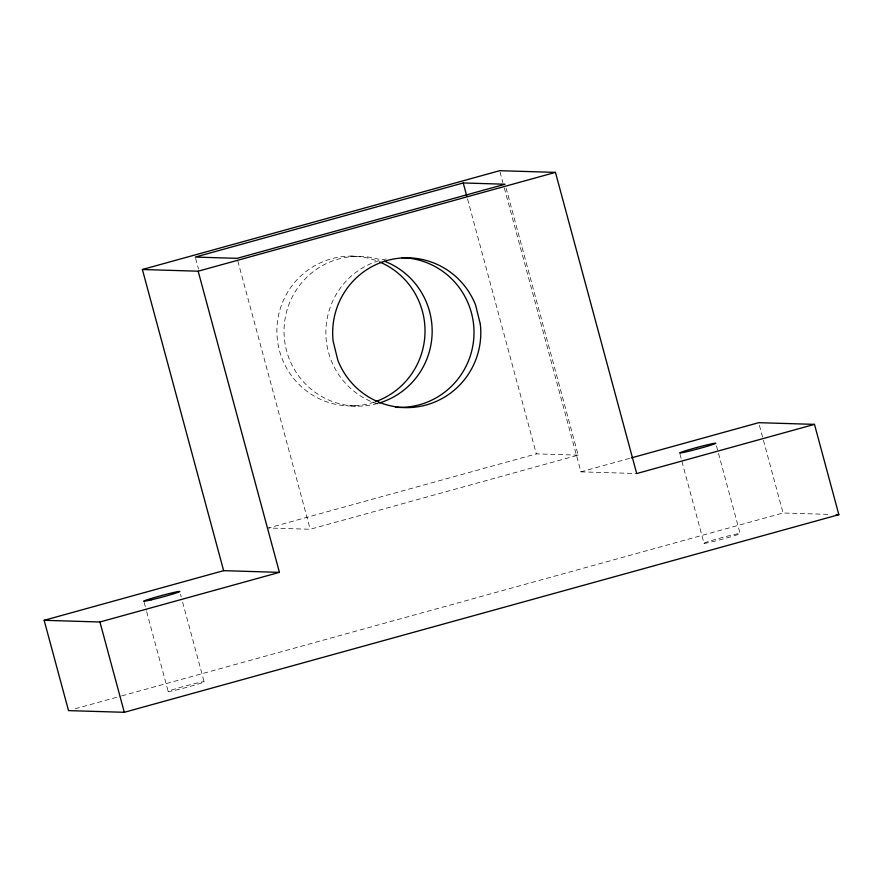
<?xml version="1.0" encoding="UTF-8"?>
<svg xmlns="http://www.w3.org/2000/svg" width="883" height="883" viewBox="0 0 883 883"><rect width="100%" height="100%" fill="white"/><g stroke="black" fill="none" stroke-linecap="round" stroke-linejoin="round"><path stroke-width="0.66" stroke-dasharray="4.42 3.31" d="M578.166 455.153L536.334 453.884L268.377 527.99L310.209 529.27L578.166 455.153L506.147 188.211M504.314 187.936L580.926 471.842L630.009 458.266M75.154 708.773L120.32 696.29M121.644 695.925L783.066 512.99L830.682 514.436M716.466 445.86L740.109 533.509L739.203 533.531A18.731 0.817 -15.1 0 0 720.914 537.89L716.29 539.171A18.731 0.817 -15.1 0 0 704.027 543.332L680.02 454.348M704.027 543.332L704.943 543.299A18.731 0.817 -15.1 0 0 723.221 538.95L727.857 537.659A18.731 0.817 -15.1 0 0 740.109 533.509M350.617 256.125L357.758 256.346M351.291 405.926L358.432 406.136M580.926 471.842L636.709 473.542M759.413 425.33L783.066 512.99M500.021 172.019L502.891 182.626M467.526 198.896L536.334 453.884M237.825 260.993L310.209 529.27M195.629 258.399L198.498 269.017M180.485 594.237L181.203 596.897M182.638 602.206L204.139 681.886A18.731 0.817 -15.1 0 1 175.496 690.197A18.731 0.817 -15.1 0 1 178.841 687.835A18.731 0.817 -15.1 0 1 204.139 681.886M144.172 602.405L146.324 610.374M146.677 611.709L168.178 691.389M377.703 403.973A74.9 74.062 -88.3 0 1 326.004 328.034A74.9 74.062 -88.3 0 1 386.401 258.885M374.138 402.14A74.9 74.062 -88.3 0 1 276.92 328.796A74.9 74.062 -88.3 0 1 378.388 261.434M377.593 403.487A74.9 74.062 -88.3 0 1 284.061 329.028A74.9 74.062 -88.3 0 1 381.875 260.286"/><path stroke-width="1.32" d="M142.384 269.503L499.668 170.695L555.451 172.384L636.709 473.542L814.479 424.37L838.85 514.679L124.304 712.305L68.521 710.616L44.15 620.308L223.642 570.661L279.425 572.361L198.167 271.202L142.384 269.503L223.642 570.661M463.233 182.958L195.275 257.074L237.108 258.344L505.065 184.227L463.233 182.958L466.809 196.236M198.167 271.202L555.451 172.384M631.334 457.902L758.696 422.681L814.479 424.37M44.15 620.308L99.934 621.996L279.425 572.361M836.124 514.601L838.85 514.679M99.934 621.996L124.304 712.305M401.82 257.637A74.9 74.062 -88.3 0 1 473.939 335.683A74.9 74.062 -88.3 0 1 395.452 407.284M379.591 261.931A74.9 74.062 -88.3 0 1 424.988 333.255A74.9 74.062 -88.3 0 1 375.363 401.721M384.315 261.169A74.9 74.062 -88.3 0 1 432.107 334.116A74.9 74.062 -88.3 0 1 378.829 403.134M696.555 447.582L691.919 448.862A18.731 0.817 -15.1 0 0 679.656 453.023L680.572 452.99A18.731 0.817 -15.1 0 0 698.85 448.641L703.486 447.361A18.731 0.817 -15.1 0 0 715.749 443.2L714.833 443.233A18.731 0.817 -15.1 0 0 696.555 447.582M480.319 324.127L475.628 305.165A74.9 74.062 -88.3 0 0 388.763 260.066A74.9 74.062 -88.3 0 0 333.156 341.302L337.847 360.275A74.9 74.062 -88.3 0 0 424.712 405.374A74.9 74.062 -88.3 0 0 480.319 324.127M151.136 599.888A18.731 0.817 -15.1 0 0 179.768 591.577A18.731 0.817 -15.1 0 0 154.47 597.526A18.731 0.817 -15.1 0 0 151.136 599.888"/></g></svg>
